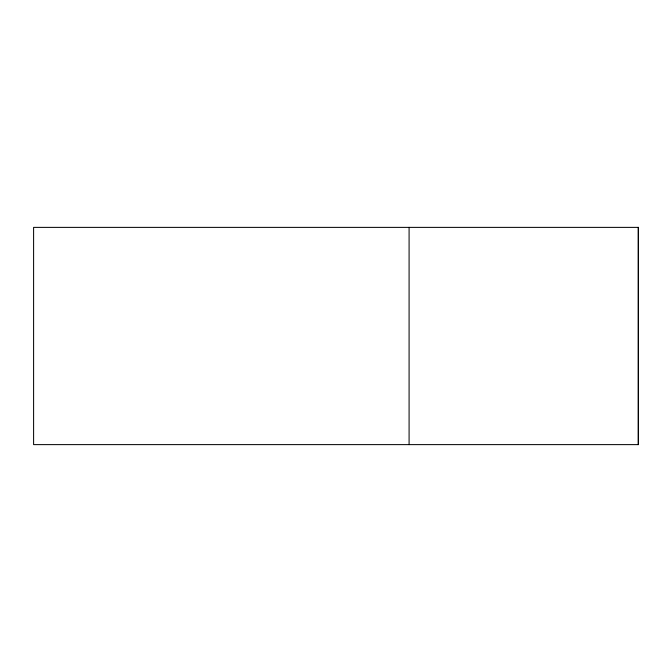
<?xml version="1.0" encoding="UTF-8"?>
<svg xmlns="http://www.w3.org/2000/svg" width="672" height="672" viewBox="0 0 672 672"><rect width="100%" height="100%" fill="white"/><g stroke="black" fill="none" stroke-linecap="round" stroke-linejoin="round"><path stroke-width="1.01" d="M638.249 227.38L638.249 444.62M409.088 227.38L409.088 444.62M638.4 227.38L33.6 227.38L33.6 444.62L638.4 444.62L638.4 227.38"/></g></svg>
